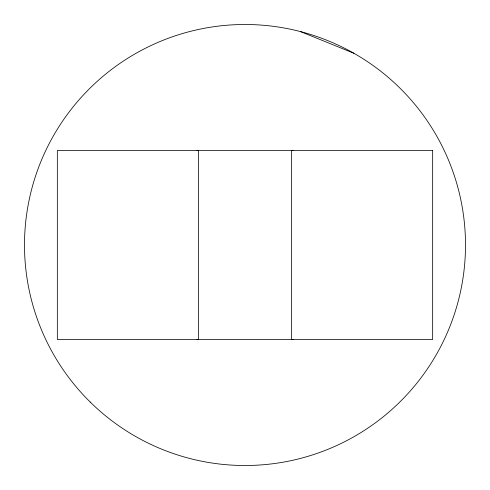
<?xml version="1.0" encoding="UTF-8"?>
<svg xmlns="http://www.w3.org/2000/svg" width="490" height="490" viewBox="0 0 490 490"><rect width="100%" height="100%" fill="white"/><g stroke="black" fill="none" stroke-linecap="round" stroke-linejoin="round"><path stroke-width="0.73" d="M300.517 31.599L353.86 53.239M196.974 339.49A94.503 94.503 0 0 0 198.462 339.503L198.462 150.497A94.503 94.503 0 0 0 196.974 150.51M293.026 339.49A94.503 94.503 0 0 1 291.538 339.503L291.538 150.497A94.503 94.503 0 0 1 293.026 150.51M432.664 150.497L57.336 150.497L57.336 339.503L432.664 339.503L432.664 150.497M90.221 402.057A220.506 220.506 0 0 0 458.401 300.517A220.506 220.506 0 0 0 186.378 32.432A220.506 220.506 0 0 0 90.221 402.057"/></g></svg>
